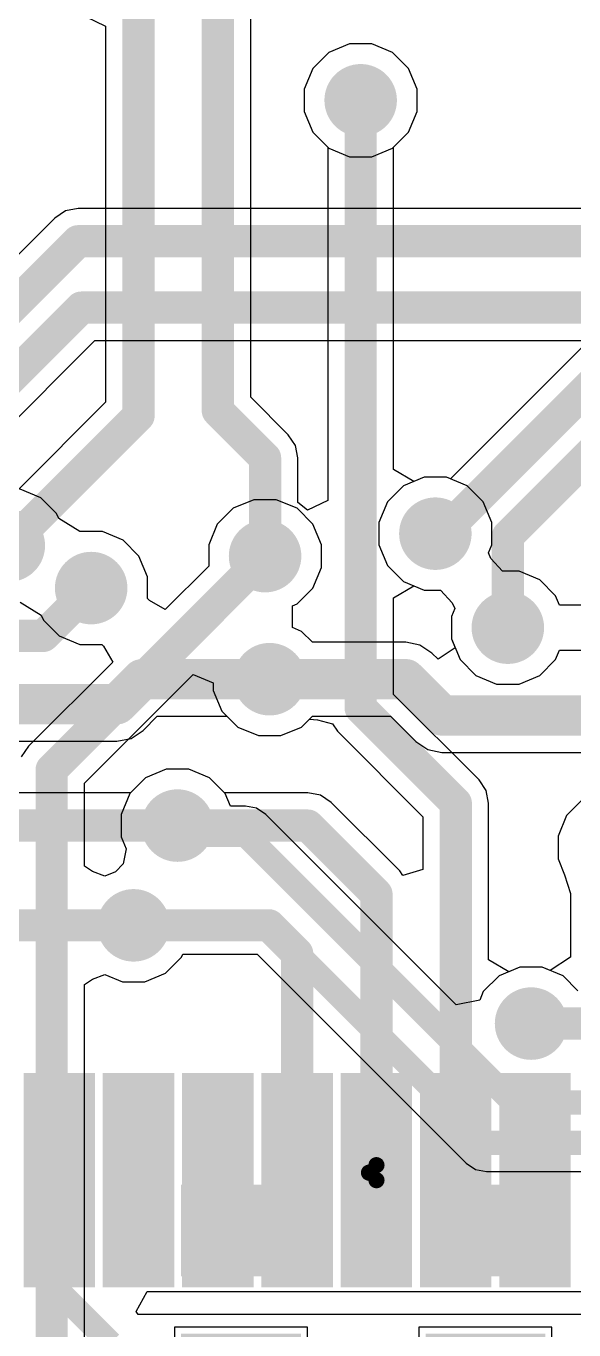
# Model space of a CAD drawing. Header units: millimetres. Extents: x -12 to 5428, y 0 to 5422.
# Drawn here: x 23.75 to 27.2, y 19.79 to 28.01 of the extents above; entities that cross this region are included whole.
import ezdxf

# ---------------------------------------------------------------- set-up
doc = ezdxf.new("R2010")
doc.units = ezdxf.units.MM
for name, color, linetype in [('BottomLayer', 5, 'Continuous'), ('BottomPaste', 16, 'Continuous'), ('BottomSolder', 6, 'Continuous'), ('TopLayer', 1, 'Continuous'), ('TopPaste', 8, 'Continuous'), ('TopSolder', 216, 'Continuous'), ('ViaHoleLayer', 16, 'Continuous')]:
    doc.layers.add(name, color=color, linetype=linetype)

# ---------------------------------------------------------------- blocks, each defined once
blk = doc.blocks.new('64_LQFP__10_10__1')
at = {"layer": 'TopLayer'}
for points in [[(-2.1, 6.35), (-2.1, 5.15), (-2.4, 5.15), (-2.4, 6.35)], [(-1.6, 6.35), (-1.6, 5.15), (-1.9, 5.15), (-1.9, 6.35)], [(-1.1, 6.35), (-1.1, 5.15), (-1.4, 5.15), (-1.4, 6.35)], [(-0.6, 6.35), (-0.6, 5.15), (-0.9, 5.15), (-0.9, 6.35)], [(-0.1, 6.35), (-0.1, 5.15), (-0.4, 5.15), (-0.4, 6.35)], [(0.4, 6.35), (0.4, 5.15), (0.1, 5.15), (0.1, 6.35)], [(0.9, 6.35), (0.9, 5.15), (0.6, 5.15), (0.6, 6.35)]]:
    blk.add_hatch(color=1, dxfattribs=at).paths.add_polyline_path(points)
at = {"layer": 'TopPaste'}
for points in [[(-2.1, 6.35), (-2.1, 5.15), (-2.4, 5.15), (-2.4, 6.35)], [(-1.6, 6.35), (-1.6, 5.15), (-1.9, 5.15), (-1.9, 6.35)], [(-1.1, 6.35), (-1.1, 5.15), (-1.4, 5.15), (-1.4, 6.35)], [(-0.6, 6.35), (-0.6, 5.15), (-0.9, 5.15), (-0.9, 6.35)], [(-0.1, 6.35), (-0.1, 5.15), (-0.4, 5.15), (-0.4, 6.35)], [(0.4, 6.35), (0.4, 5.15), (0.1, 5.15), (0.1, 6.35)], [(0.9, 6.35), (0.9, 5.15), (0.6, 5.15), (0.6, 6.35)]]:
    blk.add_hatch(color=8, dxfattribs=at).paths.add_polyline_path(points)
at = {"layer": 'TopSolder'}
for points in [[(-2.025, 6.425), (-2.025, 5.075), (-2.475, 5.075), (-2.475, 6.425)], [(-1.525, 6.425), (-1.525, 5.075), (-1.975, 5.075), (-1.975, 6.425)], [(-1.025, 6.425), (-1.025, 5.075), (-1.475, 5.075), (-1.475, 6.425)], [(-0.525, 6.425), (-0.525, 5.075), (-0.975, 5.075), (-0.975, 6.425)], [(-0.025, 6.425), (-0.025, 5.075), (-0.475, 5.075), (-0.475, 6.425)], [(0.475, 6.425), (0.475, 5.075), (0.025, 5.075), (0.025, 6.425)], [(0.975, 6.425), (0.975, 5.075), (0.525, 5.075), (0.525, 6.425)]]:
    blk.add_hatch(color=216, dxfattribs=at).paths.add_polyline_path(points)
blk = doc.blocks.new('C___0402_B_139')
at = {"layer": 'BottomLayer'}
for points in [[(-0.2413, 0.3175), (-0.2413, -0.3175), (-0.6985, -0.3175), (-0.6985, 0.3175)], [(0.6985, 0.3175), (0.6985, -0.3175), (0.2413, -0.3175), (0.2413, 0.3175)]]:
    blk.add_hatch(color=5, dxfattribs=at).paths.add_polyline_path(points)
at = {"layer": 'BottomPaste'}
for points in [[(-0.2413, 0.3175), (-0.2413, -0.3175), (-0.6985, -0.3175), (-0.6985, 0.3175)], [(0.6985, 0.3175), (0.6985, -0.3175), (0.2413, -0.3175), (0.2413, 0.3175)]]:
    blk.add_hatch(color=16, dxfattribs=at).paths.add_polyline_path(points)
at = {"layer": 'BottomSolder'}
for points in [[(-0.1813, 0.3775), (-0.1813, -0.3775), (-0.7585, -0.3775), (-0.7585, 0.3775)], [(0.7585, 0.3775), (0.7585, -0.3775), (0.1813, -0.3775), (0.1813, 0.3775)]]:
    blk.add_hatch(color=6, dxfattribs=at).paths.add_polyline_path(points)
blk = doc.blocks.new('C___0402_B_141')
at = {"layer": 'BottomLayer'}
for points in [[(-0.2413, 0.3175), (-0.2413, -0.3175), (-0.6985, -0.3175), (-0.6985, 0.3175)], [(0.6985, 0.3175), (0.6985, -0.3175), (0.2413, -0.3175), (0.2413, 0.3175)]]:
    blk.add_hatch(color=5, dxfattribs=at).paths.add_polyline_path(points)
at = {"layer": 'BottomPaste'}
for points in [[(-0.2413, 0.3175), (-0.2413, -0.3175), (-0.6985, -0.3175), (-0.6985, 0.3175)], [(0.6985, 0.3175), (0.6985, -0.3175), (0.2413, -0.3175), (0.2413, 0.3175)]]:
    blk.add_hatch(color=16, dxfattribs=at).paths.add_polyline_path(points)
at = {"layer": 'BottomSolder'}
for points in [[(-0.1813, 0.3775), (-0.1813, -0.3775), (-0.7585, -0.3775), (-0.7585, 0.3775)], [(0.7585, 0.3775), (0.7585, -0.3775), (0.1813, -0.3775), (0.1813, 0.3775)]]:
    blk.add_hatch(color=6, dxfattribs=at).paths.add_polyline_path(points)

msp = doc.modelspace()

# ---------------------------------------------------------------- hatches: boundary and pattern name
at = {"layer": 'BottomLayer'}
h = msp.add_hatch(color=5, dxfattribs=at)
edge = h.paths.add_edge_path()
edge.add_arc((25.855, 27.539), 0.2286, 0, 360)
h = msp.add_hatch(color=5, dxfattribs=at)
edge = h.paths.add_edge_path()
edge.add_arc((26.3258, 24.8075), 0.2286, 0, 360)
h = msp.add_hatch(color=5, dxfattribs=at)
edge = h.paths.add_edge_path()
edge.add_arc((23.6368, 24.7324), 0.2286, 0, 360)
h = msp.add_hatch(color=5, dxfattribs=at)
edge = h.paths.add_edge_path()
edge.add_arc((25.2524, 24.666), 0.2286, 0, 360)
h = msp.add_hatch(color=5, dxfattribs=at)
edge = h.paths.add_edge_path()
edge.add_arc((24.1561, 24.4646), 0.2286, 0, 360)
h = msp.add_hatch(color=5, dxfattribs=at)
edge = h.paths.add_edge_path()
edge.add_arc((26.7827, 24.215), 0.2286, 0, 360)
h = msp.add_hatch(color=5, dxfattribs=at)
edge = h.paths.add_edge_path()
edge.add_arc((25.2811, 23.8902), 0.2286, 0, 360)
h = msp.add_hatch(color=5, dxfattribs=at)
edge = h.paths.add_edge_path()
edge.add_arc((24.7003, 22.9675), 0.2286, 0, 360)
h = msp.add_hatch(color=5, dxfattribs=at)
edge = h.paths.add_edge_path()
edge.add_arc((24.4234, 22.3388), 0.2286, 0, 360)
h = msp.add_hatch(color=5, dxfattribs=at)
edge = h.paths.add_edge_path()
edge.add_arc((26.9292, 21.7195), 0.2286, 0, 360)
at = {"layer": 'TopLayer'}
h = msp.add_hatch(color=1, dxfattribs=at)
edge = h.paths.add_edge_path()
edge.add_arc((25.855, 27.539), 0.2286, 0, 360)
h = msp.add_hatch(color=1, dxfattribs=at)
edge = h.paths.add_edge_path()
edge.add_arc((26.3258, 24.8075), 0.2286, 0, 360)
h = msp.add_hatch(color=1, dxfattribs=at)
edge = h.paths.add_edge_path()
edge.add_arc((23.6368, 24.7324), 0.2286, 0, 360)
h = msp.add_hatch(color=1, dxfattribs=at)
edge = h.paths.add_edge_path()
edge.add_arc((25.2524, 24.666), 0.2286, 0, 360)
h = msp.add_hatch(color=1, dxfattribs=at)
edge = h.paths.add_edge_path()
edge.add_arc((24.1561, 24.4646), 0.2286, 0, 360)
h = msp.add_hatch(color=1, dxfattribs=at)
edge = h.paths.add_edge_path()
edge.add_arc((26.7827, 24.215), 0.2286, 0, 360)
h = msp.add_hatch(color=1, dxfattribs=at)
edge = h.paths.add_edge_path()
edge.add_arc((25.2811, 23.8902), 0.2286, 0, 360)
h = msp.add_hatch(color=1, dxfattribs=at)
edge = h.paths.add_edge_path()
edge.add_arc((24.7003, 22.9675), 0.2286, 0, 360)
h = msp.add_hatch(color=1, dxfattribs=at)
edge = h.paths.add_edge_path()
edge.add_arc((24.4234, 22.3388), 0.2286, 0, 360)
h = msp.add_hatch(color=1, dxfattribs=at)
edge = h.paths.add_edge_path()
edge.add_arc((26.9292, 21.7195), 0.2286, 0, 360)
at = {"layer": 'ViaHoleLayer'}
h = msp.add_hatch(color=16, dxfattribs=at)
edge = h.paths.add_edge_path()
edge.add_arc((25.855, 27.539), 0.1016, 0, 360)
h = msp.add_hatch(color=16, dxfattribs=at)
edge = h.paths.add_edge_path()
edge.add_arc((26.3258, 24.8075), 0.1016, 0, 360)
h = msp.add_hatch(color=16, dxfattribs=at)
edge = h.paths.add_edge_path()
edge.add_arc((25.2524, 24.666), 0.1016, 0, 360)
h = msp.add_hatch(color=16, dxfattribs=at)
edge = h.paths.add_edge_path()
edge.add_arc((24.1561, 24.4646), 0.1016, 0, 360)
h = msp.add_hatch(color=16, dxfattribs=at)
edge = h.paths.add_edge_path()
edge.add_arc((26.7827, 24.215), 0.1016, 0, 360)
h = msp.add_hatch(color=16, dxfattribs=at)
edge = h.paths.add_edge_path()
edge.add_arc((25.2811, 23.8902), 0.1016, 0, 360)
h = msp.add_hatch(color=16, dxfattribs=at)
edge = h.paths.add_edge_path()
edge.add_arc((24.7003, 22.9675), 0.1016, 0, 360)
h = msp.add_hatch(color=16, dxfattribs=at)
edge = h.paths.add_edge_path()
edge.add_arc((24.4234, 22.3388), 0.1016, 0, 360)
h = msp.add_hatch(color=16, dxfattribs=at)
edge = h.paths.add_edge_path()
edge.add_arc((26.9292, 21.7195), 0.1016, 0, 360)

# ---------------------------------------------------------------- linework, layer by layer
at = {"layer": 'BottomLayer'}
for p, q in [((25.7843, 27.8946), (25.6536, 27.8404)), ((25.9257, 27.8946), (25.7843, 27.8946)), ((26.0564, 27.8404), (25.9257, 27.8946)), ((25.6536, 27.8404), (25.5535, 27.7404)), ((26.1565, 27.7404), (26.0564, 27.8404)), ((25.5535, 27.7404), (25.4994, 27.6097)), ((26.2106, 27.6097), (26.1565, 27.7404)), ((25.4994, 27.6097), (25.4994, 27.4682)), ((26.2106, 27.4682), (26.2106, 27.6097)), ((25.4994, 27.4682), (25.5535, 27.3375)), ((26.1565, 27.3375), (26.2106, 27.4682)), ((25.5535, 27.3375), (25.6536, 27.2375)), ((26.0564, 27.2375), (26.1565, 27.3375)), ((25.6536, 27.2375), (25.7843, 27.1834)), ((25.9257, 27.1834), (26.0564, 27.2375)), ((25.7843, 27.1834), (25.9257, 27.1834)), ((23.927, 26.7971), (20.8081, 23.6782)), ((23.9942, 26.842), (23.927, 26.7971)), ((23.927, 26.7971), (23.927, 26.7971)), ((24.0735, 26.8578), (23.9942, 26.842)), ((30.4775, 26.8578), (24.0735, 26.8578)), ((24.0735, 26.8578), (24.0735, 26.8578)), ((21.9144, 23.76), (24.1796, 26.0252)), ((24.1796, 26.0252), (30.7365, 26.0252)), ((26.255, 25.1631), (26.1243, 25.109)), ((26.3965, 25.1631), (26.255, 25.1631)), ((26.5272, 25.109), (26.3965, 25.1631)), ((23.8383, 25.0338), (23.7076, 25.088)), ((26.1243, 25.109), (26.0243, 25.0089)), ((26.6272, 25.0089), (26.5272, 25.109)), ((23.9383, 24.9338), (23.8383, 25.0338)), ((25.1816, 25.0216), (25.0509, 24.9675)), ((25.3231, 25.0216), (25.1816, 25.0216)), ((25.4538, 24.9675), (25.3231, 25.0216)), ((26.0243, 25.0089), (25.9702, 24.8782)), ((26.6814, 24.8782), (26.6272, 25.0089)), ((23.9514, 24.9022), (23.9383, 24.9338)), ((24.0853, 24.8202), (23.9514, 24.9022)), ((25.0509, 24.9675), (24.9509, 24.8675)), ((25.5538, 24.8675), (25.4538, 24.9675)), ((24.2268, 24.8202), (24.0853, 24.8202)), ((24.3575, 24.7661), (24.2268, 24.8202)), ((24.9509, 24.8675), (24.8968, 24.7368)), ((25.608, 24.7368), (25.5538, 24.8675)), ((25.9702, 24.8782), (25.9702, 24.7368)), ((26.6814, 24.7368), (26.6814, 24.8782)), ((24.4575, 24.666), (24.3575, 24.7661)), ((24.8968, 24.7368), (24.8968, 24.6034)), ((25.608, 24.5953), (25.608, 24.7368)), ((25.9702, 24.7368), (26.0243, 24.6061)), ((26.6607, 24.6868), (26.6814, 24.7368)), ((24.5117, 24.5353), (24.4575, 24.666)), ((26.6764, 24.6512), (26.6607, 24.6868)), ((24.8968, 24.6034), (24.6222, 24.3288)), ((25.5538, 24.4646), (25.608, 24.5953)), ((26.0243, 24.6061), (26.1243, 24.506)), ((26.75, 24.5706), (26.6764, 24.6512)), ((24.5117, 24.3979), (24.5117, 24.5353)), ((26.1243, 24.506), (26.255, 24.4519)), ((26.8534, 24.5706), (26.75, 24.5706)), ((26.9841, 24.5164), (26.8534, 24.5706)), ((27.0842, 24.4164), (26.9841, 24.5164)), ((25.4538, 24.3646), (25.5538, 24.4646)), ((26.255, 24.4519), (26.3585, 24.4519)), ((26.3585, 24.4519), (26.4321, 24.3713)), ((27.1088, 24.357), (27.0842, 24.4164)), ((23.7076, 24.3768), (23.8415, 24.2948)), ((24.5232, 24.3871), (24.5117, 24.3979)), ((24.6222, 24.3288), (24.5232, 24.3871)), ((25.4254, 24.3528), (25.4538, 24.3646)), ((25.4254, 24.2154), (25.4254, 24.3528)), ((26.4478, 24.3357), (26.4271, 24.2857)), ((26.4321, 24.3713), (26.4478, 24.3357)), ((27.2462, 24.357), (27.1088, 24.357)), ((23.8415, 24.2948), (23.8546, 24.2632)), ((23.8546, 24.2632), (23.9546, 24.1631)), ((26.4271, 24.2857), (26.4271, 24.1442)), ((23.9546, 24.1631), (24.0853, 24.109)), ((25.4825, 24.1917), (25.4254, 24.2154)), ((25.5509, 24.1233), (25.4825, 24.1917)), ((24.0853, 24.109), (24.2227, 24.109)), ((24.2227, 24.109), (24.2336, 24.0974)), ((24.2336, 24.0974), (24.2918, 23.9985)), ((26.139, 24.1233), (25.5509, 24.1233)), ((26.2282, 24.1056), (26.139, 24.1233)), ((26.3038, 24.055), (26.2282, 24.1056)), ((26.4503, 24.0881), (26.3427, 24.0162)), ((26.4271, 24.1442), (26.4503, 24.0881)), ((24.2918, 23.9985), (23.7607, 23.4673)), ((26.3427, 24.0162), (26.3038, 24.055)), ((24.1144, 23.235), (24.7985, 23.9192)), ((24.7985, 23.9192), (24.9255, 23.8666)), ((24.9255, 23.8666), (24.9255, 23.8195)), ((24.9255, 23.8195), (24.9797, 23.6888)), ((24.9797, 23.6888), (25.0797, 23.5888)), ((25.0797, 23.5888), (25.2104, 23.5346)), ((25.3518, 23.5346), (25.4825, 23.5888)), ((25.4825, 23.5888), (25.5509, 23.6572)), ((25.5509, 23.6572), (26.0425, 23.6572)), ((26.0425, 23.6572), (26.2028, 23.4968)), ((25.2104, 23.5346), (25.3518, 23.5346)), ((23.7607, 23.4673), (23.7158, 23.4001)), ((26.2028, 23.4968), (26.2784, 23.4463)), ((26.2784, 23.4463), (26.3676, 23.4286)), ((26.3676, 23.4286), (29.1845, 23.4286)), ((24.4989, 23.269), (24.3989, 23.169)), ((24.6296, 23.3231), (24.4989, 23.269)), ((24.7711, 23.3231), (24.6296, 23.3231)), ((24.9018, 23.269), (24.7711, 23.3231)), ((25.0018, 23.169), (24.9018, 23.269)), ((24.1144, 22.7122), (24.1144, 23.235)), ((24.3989, 23.169), (24.3447, 23.0383)), ((25.0343, 23.0905), (25.0018, 23.169)), ((27.2532, 23.1312), (27.1531, 23.0312)), ((24.3447, 23.0383), (24.3447, 22.8968)), ((25.1288, 23.0905), (25.0343, 23.0905)), ((25.1982, 23.0767), (25.1288, 23.0905)), ((25.257, 23.0374), (25.1982, 23.0767)), ((26.4563, 21.8381), (25.257, 23.0374)), ((27.1531, 23.0312), (27.099, 22.9005)), ((24.3447, 22.8968), (24.376, 22.8214)), ((27.099, 22.9005), (27.099, 22.759)), ((24.376, 22.8214), (24.3584, 22.7256)), ((24.1644, 22.6787), (24.1144, 22.7122)), ((24.3584, 22.7256), (24.3091, 22.6763)), ((27.099, 22.759), (27.1408, 22.658)), ((24.2414, 22.6483), (24.1644, 22.6787)), ((24.3091, 22.6763), (24.2414, 22.6483)), ((27.1408, 22.658), (27.1775, 22.5393)), ((27.1775, 22.5393), (27.1775, 22.5393)), ((27.1775, 22.5393), (27.1775, 22.5393)), ((27.1775, 22.5393), (27.1775, 22.139)), ((24.6248, 22.0373), (24.7248, 22.1373)), ((24.7248, 22.1373), (24.7332, 22.1575)), ((24.7332, 22.1575), (25.2023, 22.1575)), ((25.2023, 22.1575), (26.5199, 20.8399)), ((27.1775, 22.139), (27.0505, 22.0541)), ((24.1644, 21.9988), (24.2414, 22.0293)), ((24.2414, 22.0293), (24.3527, 21.9832)), ((24.4941, 21.9832), (24.6248, 22.0373)), ((26.8585, 22.0751), (26.7278, 22.0209)), ((27, 22.0751), (26.8585, 22.0751)), ((27.0505, 22.0541), (27, 22.0751)), ((24.1144, 21.9653), (24.1644, 21.9988)), ((24.1144, 19.1299), (24.1144, 21.9653)), ((24.3527, 21.9832), (24.4941, 21.9832)), ((26.7278, 22.0209), (26.6278, 21.9209)), ((26.6059, 21.8681), (26.4563, 21.8381)), ((26.6278, 21.9209), (26.6059, 21.8681)), ((26.5199, 20.8399), (26.5787, 20.8006)), ((26.5787, 20.8006), (26.6481, 20.7868)), ((26.6481, 20.7868), (30.6696, 20.7868)), ((25.5199, 19.8064), (24.6817, 19.8064)), ((24.6817, 19.8064), (24.6817, 19.146)), ((25.5199, 19.146), (25.5199, 19.8064)), ((27.0609, 19.8064), (26.2227, 19.8064)), ((26.2227, 19.8064), (26.2227, 19.146)), ((27.0609, 19.146), (27.0609, 19.8064))]:
    msp.add_line(p, q, dxfattribs=at)
for points, const_width in [([(20.9546, 23.5317), (24.0735, 26.6506)], 0.2032), ([(24.0735, 26.6506), (30.5633, 26.6506)], 0.2032), ([(21.7072, 23.8458), (24.0938, 26.2324)], 0.2032), ([(24.0938, 26.2324), (30.7365, 26.2324)], 0.2032), ([(23.9072, 23.3208), (25.2524, 24.666)], 0.2032), ([(25.2811, 23.8902), (26.139, 23.8902)], 0.254), ([(26.139, 23.8902), (26.3676, 23.6616)], 0.254), ([(26.3676, 23.6616), (29.1845, 23.6616)], 0.254), ([(23.9072, 18.8342), (23.9072, 23.3208)], 0.2032), ([(24.7003, 22.9675), (24.7586, 22.9092)], 0.1524), ([(24.7586, 22.9092), (25.1288, 22.9092)], 0.1524), ([(25.1288, 22.9092), (26.816, 21.222)], 0.1524), ([(24.4234, 22.3388), (25.2774, 22.3388)], 0.1524), ([(25.2774, 22.3388), (26.6481, 20.968)], 0.1524), ([(26.816, 21.222), (30.5644, 21.222)], 0.1524), ([(26.6481, 20.968), (30.6696, 20.968)], 0.1524)]:
    msp.add_lwpolyline(points, dxfattribs=dict(at, const_width=const_width))
for points, const_width in [([(24.0227, 26.6506, 1), (24.1243, 26.6506, 1)], 0.1016), ([(24.0227, 26.6506, 1), (24.1243, 26.6506, 1)], 0.1016), ([(24.043, 26.2324, 1), (24.1446, 26.2324, 1)], 0.1016), ([(24.043, 26.2324, 1), (24.1446, 26.2324, 1)], 0.1016), ([(25.2016, 24.666, 1), (25.3032, 24.666, 1)], 0.1016), ([(25.2176, 23.8902, 1), (25.3446, 23.8902, 1)], 0.127), ([(26.0755, 23.8902, 1), (26.2025, 23.8902, 1)], 0.127), ([(26.0755, 23.8902, 1), (26.2025, 23.8902, 1)], 0.127), ([(26.3041, 23.6616, 1), (26.4311, 23.6616, 1)], 0.127), ([(26.3041, 23.6616, 1), (26.4311, 23.6616, 1)], 0.127), ([(23.8564, 23.3208, 1), (23.958, 23.3208, 1)], 0.1016), ([(23.8564, 23.3208, 1), (23.958, 23.3208, 1)], 0.1016), ([(24.6622, 22.9675, 1), (24.7384, 22.9675, 1)], 0.0762), ([(24.7205, 22.9092, 1), (24.7967, 22.9092, 1)], 0.0762), ([(24.7205, 22.9092, 1), (24.7967, 22.9092, 1)], 0.0762), ([(25.0907, 22.9092, 1), (25.1669, 22.9092, 1)], 0.0762), ([(25.0907, 22.9092, 1), (25.1669, 22.9092, 1)], 0.0762), ([(24.3853, 22.3388, 1), (24.4615, 22.3388, 1)], 0.0762), ([(25.2393, 22.3388, 1), (25.3155, 22.3388, 1)], 0.0762), ([(25.2393, 22.3388, 1), (25.3155, 22.3388, 1)], 0.0762), ([(26.7779, 21.222, 1), (26.8541, 21.222, 1)], 0.0762), ([(26.7779, 21.222, 1), (26.8541, 21.222, 1)], 0.0762), ([(26.61, 20.968, 1), (26.6862, 20.968, 1)], 0.0762), ([(26.61, 20.968, 1), (26.6862, 20.968, 1)], 0.0762)]:
    msp.add_lwpolyline(points, format="xyb", close=True, dxfattribs=dict(at, const_width=const_width))
at = {"layer": 'TopLayer'}
for p, q in [((25.1618, 25.6682), (25.1618, 28.4636)), ((24.1204, 28.0662), (24.2474, 28.0064)), ((24.2474, 28.0064), (24.2474, 25.636)), ((25.7843, 27.8946), (25.6536, 27.8404)), ((25.9257, 27.8946), (25.7843, 27.8946)), ((26.0564, 27.8404), (25.9257, 27.8946)), ((29.146, 27.8789), (26.4203, 25.1532)), ((25.6536, 27.8404), (25.5535, 27.7404)), ((26.1565, 27.7404), (26.0564, 27.8404)), ((25.5535, 27.7404), (25.4994, 27.6097)), ((26.2106, 27.6097), (26.1565, 27.7404)), ((25.4994, 27.6097), (25.4994, 27.4682)), ((26.2106, 27.4682), (26.2106, 27.6097)), ((25.4994, 27.4682), (25.5535, 27.3375)), ((26.1565, 27.3375), (26.2106, 27.4682)), ((25.5535, 27.3375), (25.6478, 27.2433)), ((26.0622, 27.2433), (26.1565, 27.3375)), ((25.6478, 27.2433), (25.6478, 25.0162)), ((26.0622, 25.2128), (26.0622, 27.2433)), ((25.3989, 25.4311), (25.1618, 25.6682)), ((24.2474, 25.636), (23.6994, 25.088)), ((25.4438, 25.3639), (25.3989, 25.4311)), ((25.3989, 25.4311), (25.3989, 25.4311)), ((25.4596, 25.2846), (25.4438, 25.3639)), ((25.4596, 25.0036), (25.4596, 25.2846)), ((25.4596, 25.2846), (25.4596, 25.2846)), ((26.1892, 25.1358), (26.0622, 25.2128)), ((26.255, 25.1631), (26.1892, 25.1358)), ((26.3965, 25.1631), (26.255, 25.1631)), ((26.4203, 25.1532), (26.3965, 25.1631)), ((25.5208, 24.9554), (25.4596, 25.0036)), ((25.6478, 25.0162), (25.5208, 24.9554)), ((26.0622, 24.4023), (26.1892, 24.4792)), ((26.1892, 24.4792), (26.255, 24.4519)), ((26.255, 24.4519), (26.3585, 24.4519)), ((26.3585, 24.4519), (26.4321, 24.3713)), ((26.0622, 23.7945), (26.0622, 24.4023)), ((26.4478, 24.3357), (26.4271, 24.2857)), ((26.4321, 24.3713), (26.4478, 24.3357)), ((26.4271, 24.2857), (26.4271, 24.1442)), ((26.4271, 24.1442), (26.4812, 24.0135)), ((26.4812, 24.0135), (26.5813, 23.9135)), ((26.9841, 23.9135), (27.0842, 24.0135)), ((27.0842, 24.0135), (27.1088, 24.0729)), ((27.1088, 24.0729), (27.2462, 24.0729)), ((26.5813, 23.9135), (26.712, 23.8594)), ((26.712, 23.8594), (26.8534, 23.8594)), ((26.8534, 23.8594), (26.9841, 23.9135)), ((26.6011, 23.2556), (26.0622, 23.7945)), ((24.4835, 23.5676), (24.5731, 23.6572)), ((24.5731, 23.6572), (25.0113, 23.6572)), ((25.0113, 23.6572), (25.0797, 23.5888)), ((25.0797, 23.5888), (25.2104, 23.5346)), ((25.3518, 23.5346), (25.4825, 23.5888)), ((25.4825, 23.5888), (25.5323, 23.6385)), ((25.5323, 23.6385), (25.5839, 23.6349)), ((25.5839, 23.6349), (25.6768, 23.6096)), ((25.6768, 23.6096), (25.7085, 23.5621)), ((24.3187, 23.4993), (24.4079, 23.517)), ((24.4079, 23.517), (24.4835, 23.5676)), ((25.2104, 23.5346), (25.3518, 23.5346)), ((25.7085, 23.5621), (26.2474, 23.0232)), ((19.6562, 23.4993), (24.3187, 23.4993)), ((24.4989, 23.269), (24.4046, 23.1747)), ((24.6296, 23.3231), (24.4989, 23.269)), ((24.7711, 23.3231), (24.6296, 23.3231)), ((24.9018, 23.269), (24.7711, 23.3231)), ((24.996, 23.1747), (24.9018, 23.269)), ((26.646, 23.1883), (26.6011, 23.2556)), ((26.6011, 23.2556), (26.6011, 23.2556)), ((26.6618, 23.1091), (26.646, 23.1883)), ((24.4046, 23.1747), (21.2204, 23.1747)), ((25.522, 23.1747), (24.996, 23.1747)), ((25.5221, 23.1747), (25.522, 23.1747)), ((25.6013, 23.1589), (25.5221, 23.1747)), ((25.6686, 23.114), (25.6013, 23.1589)), ((26.1011, 22.6815), (25.6686, 23.114)), ((26.6618, 22.1209), (26.6618, 23.1091)), ((26.2474, 23.0232), (26.2474, 22.6911)), ((26.2474, 22.6911), (26.1204, 22.6526)), ((26.1204, 22.6526), (26.1011, 22.6815)), ((26.1011, 22.6815), (26.1011, 22.6815)), ((26.7888, 22.0462), (26.6618, 22.1209)), ((26.8585, 22.0751), (26.7888, 22.0462)), ((27, 22.0751), (26.8585, 22.0751)), ((27.1306, 22.0209), (27, 22.0751)), ((27.2249, 21.9267), (27.1306, 22.0209)), ((24.4405, 19.9038), (24.5084, 20.0308)), ((24.5084, 20.0308), (27.7062, 20.0308)), ((24.4523, 19.8861), (24.4405, 19.9038)), ((30.3449, 19.8861), (24.4523, 19.8861))]:
    msp.add_line(p, q, dxfattribs=at)
for points, const_width in [([(24.4546, 25.5501), (24.4546, 32.2324)], 0.2032), ([(24.9546, 25.5824), (24.9546, 31.1979)], 0.2032), ([(26.3676, 24.8075), (29.2925, 27.7324)], 0.2032), ([(25.855, 23.7086), (25.855, 27.539)], 0.2032), ([(26.7827, 24.7916), (29.2235, 27.2324)], 0.2032), ([(23.6368, 24.7324), (24.4546, 25.5501)], 0.2032), ([(24.9546, 25.5824), (25.2524, 25.2846)], 0.2032), ([(25.2524, 24.666), (25.2524, 25.2846)], 0.2032), ([(26.3258, 24.8075), (26.3676, 24.8075)], 0.2032), ([(26.7827, 24.215), (26.7827, 24.7916)], 0.2032), ([(23.8546, 24.1631), (24.1561, 24.4646)], 0.2032), ([(22.7689, 24.1631), (23.8546, 24.1631)], 0.2032), ([(24.3187, 23.7324), (24.4766, 23.8902)], 0.254), ([(24.4766, 23.8902), (25.2811, 23.8902)], 0.254), ([(18.9546, 23.7324), (24.3187, 23.7324)], 0.254), ([(25.855, 23.7086), (26.4546, 23.1091)], 0.2032), ([(26.4546, 20.7324), (26.4546, 23.1091)], 0.2032), ([(21.2204, 22.9675), (24.7003, 22.9675)], 0.2032), ([(24.7003, 22.9675), (25.5221, 22.9675)], 0.2032), ([(25.5221, 22.9675), (25.9546, 22.535)], 0.2032), ([(25.9546, 20.8272), (25.9546, 22.535)], 0.2032), ([(21.0227, 22.3388), (24.4234, 22.3388)], 0.2032), ([(24.4234, 22.3388), (25.2774, 22.3388)], 0.2032), ([(25.2774, 22.3388), (25.4546, 22.1615)], 0.2032), ([(25.4546, 20.7324), (25.4546, 22.1615)], 0.2032), ([(26.9292, 21.7195), (27.3356, 21.7195)], 0.2032), ([(25.9072, 20.7798), (25.9546, 20.8272)], 0.1016), ([(23.9546, 20.0286), (23.9546, 20.7324)], 0.1524), ([(25.9072, 20.7798), (25.9546, 20.7324)], 0.1016), ([(23.9546, 20.0286), (24.2785, 19.7048)], 0.1524)]:
    msp.add_lwpolyline(points, dxfattribs=dict(at, const_width=const_width))
for points, const_width in [([(25.8042, 27.539, 1), (25.9058, 27.539, 1)], 0.1016), ([(24.4038, 25.5501, 1), (24.5054, 25.5501, 1)], 0.1016), ([(24.4038, 25.5501, 1), (24.5054, 25.5501, 1)], 0.1016), ([(24.9038, 25.5824, 1), (25.0054, 25.5824, 1)], 0.1016), ([(24.9038, 25.5824, 1), (25.0054, 25.5824, 1)], 0.1016), ([(25.2016, 25.2846, 1), (25.3032, 25.2846, 1)], 0.1016), ([(25.2016, 25.2846, 1), (25.3032, 25.2846, 1)], 0.1016), ([(26.275, 24.8075, 1), (26.3766, 24.8075, 1)], 0.1016), ([(26.3168, 24.8075, 1), (26.4184, 24.8075, 1)], 0.1016), ([(26.3168, 24.8075, 1), (26.4184, 24.8075, 1)], 0.1016), ([(26.7319, 24.7916, 1), (26.8335, 24.7916, 1)], 0.1016), ([(26.7319, 24.7916, 1), (26.8335, 24.7916, 1)], 0.1016), ([(25.2016, 24.666, 1), (25.3032, 24.666, 1)], 0.1016), ([(24.1053, 24.4646, 1), (24.2069, 24.4646, 1)], 0.1016), ([(23.8038, 24.1631, 1), (23.9054, 24.1631, 1)], 0.1016), ([(23.8038, 24.1631, 1), (23.9054, 24.1631, 1)], 0.1016), ([(26.7319, 24.215, 1), (26.8335, 24.215, 1)], 0.1016), ([(24.4131, 23.8902, 1), (24.5401, 23.8902, 1)], 0.127), ([(24.4131, 23.8902, 1), (24.5401, 23.8902, 1)], 0.127), ([(25.2176, 23.8902, 1), (25.3446, 23.8902, 1)], 0.127), ([(24.2552, 23.7324, 1), (24.3822, 23.7324, 1)], 0.127), ([(24.2552, 23.7324, 1), (24.3822, 23.7324, 1)], 0.127), ([(25.8042, 23.7086, 1), (25.9058, 23.7086, 1)], 0.1016), ([(25.8042, 23.7086, 1), (25.9058, 23.7086, 1)], 0.1016), ([(26.4038, 23.1091, 1), (26.5054, 23.1091, 1)], 0.1016), ([(26.4038, 23.1091, 1), (26.5054, 23.1091, 1)], 0.1016), ([(24.6495, 22.9675, 1), (24.7511, 22.9675, 1)], 0.1016), ([(24.6495, 22.9675, 1), (24.7511, 22.9675, 1)], 0.1016), ([(25.4713, 22.9675, 1), (25.5729, 22.9675, 1)], 0.1016), ([(25.4713, 22.9675, 1), (25.5729, 22.9675, 1)], 0.1016), ([(25.9038, 22.535, 1), (26.0054, 22.535, 1)], 0.1016), ([(25.9038, 22.535, 1), (26.0054, 22.535, 1)], 0.1016), ([(24.3726, 22.3388, 1), (24.4742, 22.3388, 1)], 0.1016), ([(24.3726, 22.3388, 1), (24.4742, 22.3388, 1)], 0.1016), ([(25.2266, 22.3388, 1), (25.3282, 22.3388, 1)], 0.1016), ([(25.2266, 22.3388, 1), (25.3282, 22.3388, 1)], 0.1016), ([(25.4038, 22.1615, 1), (25.5054, 22.1615, 1)], 0.1016), ([(25.4038, 22.1615, 1), (25.5054, 22.1615, 1)], 0.1016), ([(26.8784, 21.7195, 1), (26.98, 21.7195, 1)], 0.1016), ([(25.9038, 20.8272, 1), (26.0054, 20.8272, 1)], 0.1016), ([(25.9292, 20.8272, 1), (25.98, 20.8272, 1)], 0.0508), ([(23.9165, 20.7324, 1), (23.9927, 20.7324, 1)], 0.0762), ([(25.4038, 20.7324, 1), (25.5054, 20.7324, 1)], 0.1016), ([(25.8818, 20.7798, 1), (25.9326, 20.7798, 1)], 0.0508), ([(25.8818, 20.7798, 1), (25.9326, 20.7798, 1)], 0.0508), ([(26.4038, 20.7324, 1), (26.5054, 20.7324, 1)], 0.1016), ([(25.9292, 20.7324, 1), (25.98, 20.7324, 1)], 0.0508), ([(23.9165, 20.0286, 1), (23.9927, 20.0286, 1)], 0.0762), ([(23.9165, 20.0286, 1), (23.9927, 20.0286, 1)], 0.0762)]:
    msp.add_lwpolyline(points, format="xyb", close=True, dxfattribs=dict(at, const_width=const_width))

# ---------------------------------------------------------------- block references
for name, p, rotation in [('64_LQFP__10_10__1', (24.7046, 26.4824), 180), ('C___0402_B_139', (25.1008, 19.9461), 270), ('C___0402_B_141', (26.6418, 19.9461), 270)]:
    msp.add_blockref(name, p, dxfattribs=dict(rotation=rotation))

doc.saveas('drawing.dxf')
